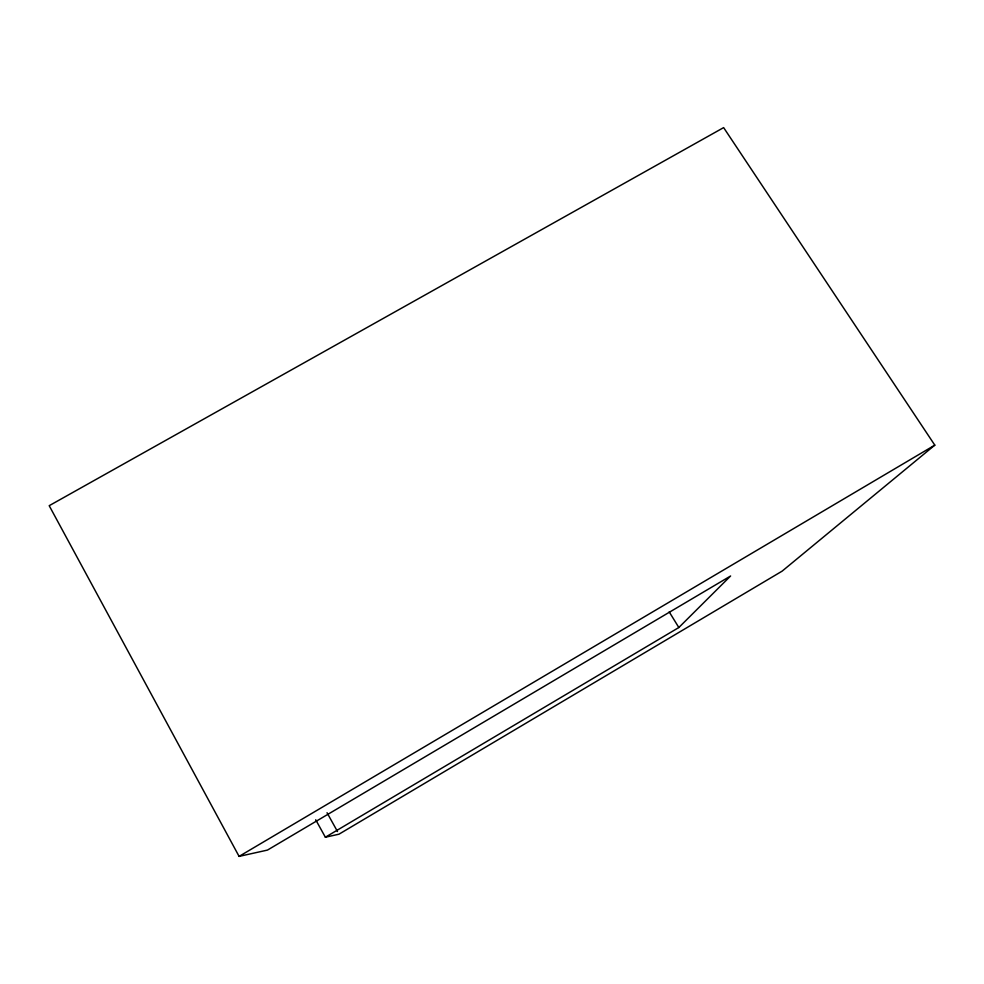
<?xml version="1.0" encoding="UTF-8"?>
<svg xmlns="http://www.w3.org/2000/svg" width="984" height="984" viewBox="0 0 984 984"><rect width="100%" height="100%" fill="white"/><g stroke="black" fill="none" stroke-linecap="round" stroke-linejoin="round"><path stroke-width="1.48" d="M325.372 837.224L678.837 627.521L730.608 575.984L267.451 850.09L239.087 856.387L49.2 505.69L723.634 127.612L934.8 445.137L782.145 571.126L338.963 834.198L325.372 837.224L315.704 819.77M239.087 856.387L934.8 445.137M669.194 611.863L678.837 627.521M327.032 812.722L337.475 831.517"/></g></svg>
